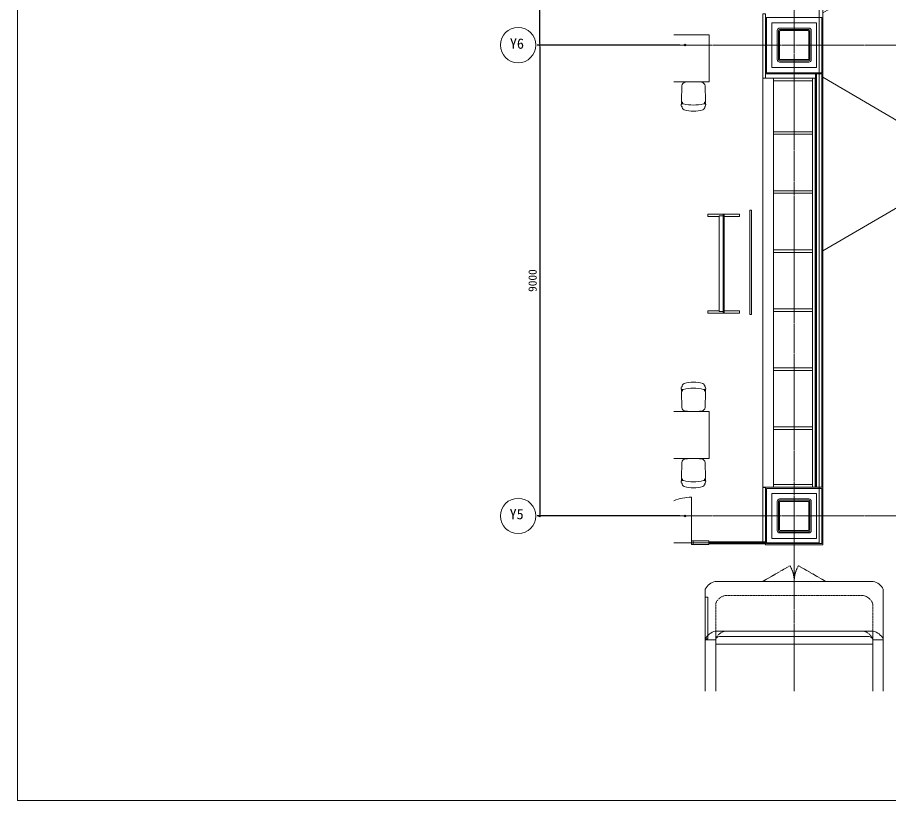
# Model space of a CAD drawing. Units: millimetres, scale not verified. Extents: x -789760 to 799551, y -2903458 to 2903435.
# Drawn here: x 3032 to 19676, y 12484 to 27453 of the extents above; entities that cross this region are included whole.
import ezdxf
from ezdxf.enums import TextEntityAlignment as Align

# ---------------------------------------------------------------- set-up
doc = ezdxf.new("R2010")
doc.units = ezdxf.units.MM
doc.header["$LTSCALE"] = 61
doc.header["$PDMODE"] = 32
doc.header["$PDSIZE"] = 30.5
for name, pattern in [('USER2', [0.787402, 0.492126, -0.098425, 0.098425, -0.098425]), ('USER4', [0.166656, 0.083312, -0.083344]), ('USER6', [2, 1.5, -0.111114, 0.277772, -0.111114])]:
    doc.linetypes.add(name, pattern=pattern)
for name, color, linetype, lineweight in [('0-0_0', 7, 'Continuous', 18), ('0-2_展示', 7, 'Continuous', 18), ('0-3_躯体', 7, 'Continuous', 18), ('0-6_通り芯1', 7, 'USER6', 18), ('0-7_図面枠', 7, 'Continuous', 18)]:
    doc.layers.add(name, color=color, linetype=linetype, lineweight=lineweight)
doc.layers.add('0-4_寸法', color=7, linetype='Continuous')
doc.layers.add('0-8_Defpoints', color=7, linetype='Continuous')
doc.styles.add('ＭＳ ゴシック', font='')
doc.styles.get('ＭＳ ゴシック').set_extended_font_data('MS Gothic')

# ---------------------------------------------------------------- blocks, each defined once
blk = doc.blocks.new('グループ-1')
at = {"layer": '0-0_0'}
for p, q in [((1145.44, 4341.25), (3970.44, 6001.75)), ((3970.44, 2680.75), (1145.44, 4341.25))]:
    blk.add_line(p, q, dxfattribs=at)
at = {"layer": '0-0_0', "linetype": 'USER4'}
blk.add_lwpolyline([(745.44, 4141.25), (1145.44, 4141.25), (1145.44, 4541.25), (745.44, 4541.25)], close=True, dxfattribs=at)
blk = doc.blocks.new('グループ-2-1')
at = {"layer": '0-0_0'}
for p, q in [((3970.44, 1451.75), (1145.44, -208.75)), ((1145.44, -208.75), (3970.44, -1869.25))]:
    blk.add_line(p, q, dxfattribs=at)
at = {"layer": '0-0_0', "linetype": 'USER4'}
blk.add_lwpolyline([(745.44, -8.75), (1145.44, -8.75), (1145.44, -408.75), (745.44, -408.75)], close=True, dxfattribs=at)
blk = doc.blocks.new('グループ-3-1')
at = {"layer": '0-0_0'}
for p, q in [((-1779.59, 4341.25), (-4604.59, 6001.75)), ((-4604.59, 2680.75), (-1779.58, 4341.25))]:
    blk.add_line(p, q, dxfattribs=at)
at = {"layer": '0-0_0', "linetype": 'USER4'}
blk.add_lwpolyline([(-1379.58, 4141.25), (-1779.58, 4141.25), (-1779.58, 4541.25), (-1379.58, 4541.25)], close=True, dxfattribs=at)
blk = doc.blocks.new('グループ-4-1')
at = {"layer": '0-0_0'}
for p, q in [((-4604.59, 1451.75), (-1779.58, -208.75)), ((-1779.59, -208.75), (-4604.59, -1869.25))]:
    blk.add_line(p, q, dxfattribs=at)
at = {"layer": '0-0_0', "linetype": 'USER4'}
blk.add_lwpolyline([(-1379.58, -8.75), (-1779.58, -8.75), (-1779.58, -408.75), (-1379.58, -408.75)], close=True, dxfattribs=at)
blk = doc.blocks.new('グループ-5-1')
at = {"layer": '0-0_0'}
for name in ['グループ-3-1', 'グループ-1', 'グループ-4-1', 'グループ-2-1']:
    blk.add_blockref(name, (0, 0), dxfattribs=at)
blk = doc.blocks.new('グループ-106-1')
at = {"layer": '0-0_0'}
for p, q in [((-5479.56, 1788.25), (-5479.56, 2344.25)), ((-5454.56, 2344.25), (-5454.56, 1788.25)), ((-5432.56, 2391.25), (-4876.56, 2391.25)), ((-5432.56, 2366.25), (-4876.56, 2366.25)), ((-5432.56, 2334.25), (-5432.56, 1798.22)), ((-5422.56, 2344.25), (-4886.56, 2344.25)), ((-4876.56, 2334.25), (-4876.56, 1798.25)), ((-4854.56, 2344.25), (-4854.56, 1788.25)), ((-4829.56, 1788.25), (-4829.56, 2344.25)), ((-5432.56, 1766.25), (-4876.56, 1766.25)), ((-5432.56, 1766.25), (-4876.56, 1766.25)), ((-5432.56, 1741.25), (-4876.56, 1741.25)), ((-5422.56, 1788.25), (-4886.56, 1788.25))]:
    blk.add_line(p, q, dxfattribs=at)
for centre, radius, start, end in [((-5432.56, 2344.25), 47, 90, 180), ((-5432.56, 2344.25), 22, 90, 180), ((-5422.56, 2334.25), 10, 90, 180), ((-4886.56, 2334.25), 10, 0, 90), ((-4876.56, 2344.25), 47, 0, 90), ((-4876.56, 2344.25), 22, 0, 90), ((-5432.56, 1788.25), 47, 180, 270), ((-5432.56, 1788.25), 22, 180, 270), ((-5422.56, 1798.25), 10, 180, 270), ((-4886.56, 1798.25), 10, 270, 0), ((-4876.56, 1788.25), 22, 270, 0), ((-4876.56, 1788.25), 47, 270, 0)]:
    blk.add_arc(centre, radius, start, end, dxfattribs=at)
blk = doc.blocks.new('グループ-107-1')
at = {"layer": '0-0_0'}
for p, q in [((-5479.56, -7211.75), (-5479.56, -6655.75)), ((-5454.56, -6655.75), (-5454.56, -7211.75)), ((-5432.56, -6608.75), (-4876.56, -6608.75)), ((-5432.56, -6633.75), (-4876.56, -6633.75)), ((-5422.56, -6655.75), (-4886.56, -6655.75)), ((-4854.56, -6655.75), (-4854.56, -7211.75)), ((-4829.56, -7211.75), (-4829.56, -6655.75)), ((-5432.56, -6665.75), (-5432.56, -7201.78)), ((-4876.56, -6665.75), (-4876.56, -7201.75)), ((-5432.56, -7233.75), (-4876.56, -7233.75)), ((-5432.56, -7233.75), (-4876.56, -7233.75)), ((-5432.56, -7258.75), (-4876.56, -7258.75)), ((-5422.56, -7211.75), (-4886.56, -7211.75))]:
    blk.add_line(p, q, dxfattribs=at)
for centre, radius, start, end in [((-5432.56, -6655.75), 47, 90, 180), ((-5432.56, -6655.75), 22, 90, 180), ((-5422.56, -6665.75), 10, 90, 180), ((-4886.56, -6665.75), 10, 0, 90), ((-4876.56, -6655.75), 47, 0, 90), ((-4876.56, -6655.75), 22, 0, 90), ((-5432.56, -7211.75), 47, 180, 270), ((-5432.56, -7211.75), 22, 180, 270), ((-5422.56, -7201.75), 10, 180, 270), ((-4886.56, -7201.75), 10, 270, 0), ((-4876.56, -7211.75), 22, 270, 0), ((-4876.56, -7211.75), 47, 270, 0)]:
    blk.add_arc(centre, radius, start, end, dxfattribs=at)
blk = doc.blocks.new('グループ-111-1')
at = {"layer": '0-0_0'}
for p, q in [((-7307.79, -4568.64), (-7307.55, -4577.8)), ((-7307.79, -4568.64), (-7300.37, -4857.62)), ((-7289.16, -4514.05), (-7289.16, -4545.05)), ((-6869.96, -4514.05), (-6869.96, -4545.05)), ((-6851.34, -4568.64), (-6858.75, -4857.62))]:
    blk.add_line(p, q, dxfattribs=at)
for centre, radius, start, end in [((-7229.59, -4505.54), 86.17, 153.03718, 174.55683), ((-7289.3, -4479.34), 21.41, 111.97745, 143.03964), ((-7232.06, -4460.66), 65.25, 115.34387, 178.97593), ((-7079.56, -5356.56), 864.12, 77.17001, 102.82999), ((-7079.56, -5026.14), 650, 73.88369, 106.11631), ((-6927.06, -4460.66), 65.25, 1.02407, 64.65613), ((-6869.83, -4479.34), 21.41, 36.96036, 68.02255), ((-6929.53, -4505.54), 86.17, 5.44317, 26.96282), ((-7300.33, -4498.83), 15.12, 174.4579, 276.46359), ((-7081.3, -4476.39), 233.76, 187.52505, 195.35882), ((-7206.98, -4566.98), 100.82, 165.50635, 180.93995), ((-7300.92, -4537.11), 5.92, 191.64174, 231.62849), ((-7287.98, -4512.36), 33.76, 240.53543, 266.18531), ((-7281.47, -3897.58), 616.51, 268.40529, 270.93103), ((-7290.16, -4545.05), 1, 266.18531, 0), ((-6877.65, -3898.83), 615.26, 269.06641, 271.59727), ((-6868.96, -4545.05), 1, 180, 273.81469), ((-6871.14, -4512.36), 33.76, 273.81469, 299.46457), ((-6858.8, -4498.83), 15.12, 263.53641, 5.5421), ((-6858.21, -4537.11), 5.92, 308.37151, 348.35826), ((-6952.14, -4566.98), 100.82, 359.06005, 14.49365), ((-7077.83, -4476.39), 233.76, 344.64118, 352.47495), ((-7226.4, -4855.72), 74, 181.46755, 264.99691), ((-7079.56, -3178.44), 1757.7, 264.99691, 275.00309), ((-6932.73, -4855.72), 74, 275.00309, 358.53245)]:
    blk.add_arc(centre, radius, start, end, dxfattribs=at)
blk = doc.blocks.new('グループ-112-1')
at = {"layer": '0-0_0'}
for p, q in [((-7307.79, -6203.64), (-7300.37, -5914.66)), ((-6851.34, -6203.64), (-6858.75, -5914.66)), ((-7289.16, -6258.23), (-7289.16, -6227.23)), ((-6869.96, -6258.23), (-6869.96, -6227.23)), ((-6851.34, -6203.64), (-6851.58, -6194.48))]:
    blk.add_line(p, q, dxfattribs=at)
for centre, radius, start, end in [((-7226.4, -5916.55), 74, 95.00309, 178.53245), ((-7079.56, -7593.84), 1757.7, 84.99691, 95.00309), ((-6932.73, -5916.55), 74, 1.46755, 84.99691), ((-7300.33, -6273.45), 15.12, 83.53641, 185.5421), ((-7229.59, -6266.74), 86.17, 185.44317, 206.96282), ((-7081.3, -6295.89), 233.76, 164.64118, 172.47495), ((-7206.98, -6205.29), 100.82, 179.06005, 194.49365), ((-7300.92, -6235.16), 5.92, 128.37151, 168.35826), ((-7289.3, -6292.94), 21.41, 216.96036, 248.02255), ((-7287.98, -6259.92), 33.76, 93.81469, 119.46457), ((-7281.47, -6873.45), 615.26, 89.06641, 91.59727), ((-7232.06, -6311.62), 65.25, 181.02407, 244.65613), ((-7290.16, -6227.23), 1, 0, 93.81469), ((-7079.56, -5415.72), 864.12, 257.17001, 282.82999), ((-6927.06, -6311.62), 65.25, 295.34387, 358.97593), ((-6877.66, -6874.7), 616.51, 88.40529, 90.93103), ((-6868.96, -6227.23), 1, 86.18531, 180), ((-6871.14, -6259.92), 33.76, 60.53543, 86.18531), ((-6869.83, -6292.94), 21.41, 291.97745, 323.03964), ((-6858.8, -6273.45), 15.12, 354.4579, 96.46359), ((-6858.21, -6235.16), 5.92, 11.64174, 51.62849), ((-6952.14, -6205.29), 100.82, 345.50635, 0.93995), ((-6929.53, -6266.74), 86.17, 333.03718, 354.55683), ((-7077.83, -6295.89), 233.76, 7.52505, 15.35882), ((-7079.56, -5746.14), 650, 253.88369, 286.11631)]:
    blk.add_arc(centre, radius, start, end, dxfattribs=at)
blk = doc.blocks.new('グループ-114-1')
at = {"layer": '0-0_0'}
for p, q in [((-7307.79, 997.06), (-7300.37, 1286.04)), ((-6851.34, 997.06), (-6858.75, 1286.04)), ((-6851.34, 997.06), (-6851.58, 1006.22)), ((-7289.16, 942.47), (-7289.16, 973.47)), ((-6869.96, 942.47), (-6869.96, 973.47))]:
    blk.add_line(p, q, dxfattribs=at)
for centre, radius, start, end in [((-7226.4, 1284.15), 74, 95.00309, 178.53245), ((-7079.56, -393.13), 1757.7, 84.99691, 95.00309), ((-6932.73, 1284.15), 74, 1.46755, 84.99691), ((-7300.33, 927.25), 15.12, 83.53641, 185.5421), ((-7229.59, 933.97), 86.17, 185.44317, 206.96282), ((-7081.3, 904.82), 233.76, 164.64118, 172.47495), ((-7206.98, 995.41), 100.82, 179.06005, 194.49365), ((-7300.92, 965.54), 5.92, 128.37151, 168.35826), ((-7289.3, 907.77), 21.41, 216.96036, 248.02255), ((-7287.98, 940.78), 33.76, 93.81469, 119.46457), ((-7281.47, 327.26), 615.26, 89.06641, 91.59727), ((-7232.06, 889.08), 65.25, 181.02407, 244.65613), ((-7290.16, 973.47), 1, 0, 93.81469), ((-7079.56, 1784.99), 864.12, 257.17001, 282.82999), ((-6927.06, 889.08), 65.25, 295.34387, 358.97593), ((-6877.66, 326.01), 616.51, 88.40529, 90.93103), ((-6868.96, 973.47), 1, 86.18531, 180), ((-6871.14, 940.78), 33.76, 60.53543, 86.18531), ((-6869.83, 907.77), 21.41, 291.97745, 323.03964), ((-6858.8, 927.25), 15.12, 354.4579, 96.46359), ((-6858.21, 965.54), 5.92, 11.64174, 51.62849), ((-6952.14, 995.41), 100.82, 345.50635, 0.93995), ((-6929.53, 933.97), 86.17, 333.03718, 354.55683), ((-7077.83, 904.82), 233.76, 7.52505, 15.35882), ((-7079.56, 1454.56), 650, 253.88369, 286.11631)]:
    blk.add_arc(centre, radius, start, end, dxfattribs=at)
blk = doc.blocks.new('グループ-115-1')
at = {"layer": '0-0_0'}
for p, q in [((-6802.7, -1165.29), (-6202.7, -1165.29)), ((-6802.7, -1165.29), (-6802.7, -1210.29)), ((-6590.2, -1210.29), (-6802.7, -1210.29)), ((-6590.2, -1197.79), (-6590.2, -3022.79)), ((-6511.8, -1197.79), (-6590.2, -1197.79)), ((-6590.2, -1217.79), (-6590.2, -1199.29)), ((-6493.6, -1171.39), (-6511.8, -1171.39)), ((-6511.8, -1171.39), (-6511.8, -3049.19)), ((-6493.6, -1171.39), (-6493.6, -3049.19)), ((-6202.7, -1210.29), (-6493.6, -1210.29)), ((-6202.7, -1165.29), (-6202.7, -1210.29)), ((-6590.2, -3010.29), (-6802.7, -3010.29)), ((-6802.7, -3055.29), (-6802.7, -3010.29)), ((-6802.7, -3055.29), (-6202.7, -3055.29)), ((-6511.8, -3022.79), (-6590.2, -3022.79)), ((-6493.6, -3049.19), (-6511.8, -3049.19)), ((-6202.7, -3010.29), (-6493.6, -3010.29)), ((-6202.7, -3055.29), (-6202.7, -3010.29))]:
    blk.add_line(p, q, dxfattribs=at)
blk = doc.blocks.new('_Dot')
at = {"layer": '0-0_0'}
for p, q in [((-0.5, 0), (-1, 0)), ((0.25, 0), (-0.25, 0))]:
    blk.add_line(p, q, dxfattribs=at)
blk.add_circle((0, 0), 0.25, dxfattribs=at)
blk = doc.blocks.new('D115')
at = {"layer": '0-4_寸法'}
for p, q in [((27436.02, -19883.7), (24710.57, -19883.7)), ((24760.57, -26853.63), (24760.57, -19913.78)), ((27436.02, -26883.7), (24710.57, -26883.7))]:
    blk.add_line(p, q, dxfattribs=at)
at = {"layer": '0-8_Defpoints'}
for p in [(24760.57, -19883.7), (27536.02, -19883.7), (27536.02, -26883.7)]:
    blk.add_point(p, dxfattribs=at)
at = {"layer": '0-4_寸法', "xscale": 30.07568, "yscale": 30.07568}
for p, rotation in [((24760.57, -19883.7), 90), ((24760.57, -26883.7), 270)]:
    blk.add_blockref('_Dot', p, dxfattribs=dict(at, rotation=rotation))
at = {"layer": '0-4_寸法', "style": 'ＭＳ ゴシック'}
blk.add_text('7000', height=158.8, rotation=90, dxfattribs=at).set_placement((24750.57, -23600.33), align=Align.BOTTOM_LEFT)
blk = doc.blocks.new('D116')
at = {"layer": '0-4_寸法'}
for p, q in [((27436.02, -26883.7), (24710.57, -26883.7)), ((24760.57, -26913.78), (24760.57, -35853.63)), ((27436.02, -35883.7), (24710.57, -35883.7))]:
    blk.add_line(p, q, dxfattribs=at)
at = {"layer": '0-8_Defpoints'}
for p in [(27536.02, -26883.7), (24760.57, -35883.7), (27536.02, -35883.7)]:
    blk.add_point(p, dxfattribs=at)
at = {"layer": '0-4_寸法', "xscale": 30.07568, "yscale": 30.07568}
for p, rotation in [((24760.57, -26883.7), 90), ((24760.57, -35883.7), 270)]:
    blk.add_blockref('_Dot', p, dxfattribs=dict(at, rotation=rotation))
at = {"layer": '0-4_寸法', "style": 'ＭＳ ゴシック'}
blk.add_text('9000', height=158.8, rotation=90, dxfattribs=at).set_placement((24750.57, -31600.33), align=Align.BOTTOM_LEFT)

msp = doc.modelspace()

# ---------------------------------------------------------------- linework, layer by layer
at = {"layer": '0-2_展示'}
for p, q in [((16365.96, 16673.95), (19380.79, 16673.95)), ((19380.79, 15721.32), (16365.96, 15721.32)), ((16173.38, 15571.32), (16173.38, 14573.95)), ((16373.38, 14573.95), (16373.38, 15571.32)), ((16473.38, 15621.32), (19273.38, 15621.32)), ((16661.38, 15621.32), (17485.38, 15621.32)), ((19373.38, 15571.32), (19373.38, 14573.95)), ((19573.38, 14573.95), (19573.38, 15571.32)), ((19373.38, 15475.75), (16373.38, 15475.75))]:
    msp.add_line(p, q, dxfattribs=at)
at = {"layer": '0-2_展示', "linetype": 'USER4'}
for p, q in [((19203.45, 16400.75), (16543.31, 16400.75)), ((16373.38, 16250.75), (16373.38, 15571.32)), ((19373.38, 15571.32), (19373.38, 16250.75)), ((16543.31, 15721.32), (19203.45, 15721.32))]:
    msp.add_line(p, q, dxfattribs=at)
at = {"layer": '0-2_展示', "linetype": 'USER2'}
for points in [[(17873.38, 16673.95), (17273.38, 16673.95), (17792.99, 16973.95)], [(17873.38, 16673.95), (18473.38, 16673.95), (17953.76, 16973.95)]]:
    msp.add_lwpolyline(points, dxfattribs=at)
at = {"layer": '0-2_展示'}
for points in [[(19373.38, 15555.23), (19373.38, 15721.32), (16373.38, 15721.32), (16373.38, 15555.23), (16173.38, 15555.23), (16173.38, 16523.95)], [(19573.38, 16523.95), (19573.38, 15555.23), (19373.38, 15555.23)]]:
    msp.add_lwpolyline(points, dxfattribs=at)
msp.add_lwpolyline([(16173.38, 15573.99), (16173.38, 16373.99), (16223.38, 16373.99), (16223.38, 15573.99)], close=True, dxfattribs=at)
at = {"layer": '0-2_展示', "linetype": 'USER2'}
for centre, start, end in [((17273.38, 16673.95), 360, 30), ((18473.38, 16673.95), 150, 180)]:
    msp.add_arc(centre, 600, start, end, dxfattribs=at)
at = {"layer": '0-2_展示'}
for centre, radius, start, end in [((16419.67, 16406.36), 272.93, 101.34879, 154.47832), ((19327.08, 16406.36), 272.93, 52.08645, 78.65121), ((19327.08, 16406.36), 272.93, 25.52168, 52.08645), ((16419.67, 15453.73), 272.93, 101.34879, 154.47832), ((19327.08, 15453.73), 272.93, 25.52168, 78.65121), ((16455.47, 15532.13), 90.97, 78.65121, 154.47832), ((19291.28, 15532.13), 90.97, 25.52168, 101.34879)]:
    msp.add_arc(centre, radius, start, end, dxfattribs=at)
at = {"layer": '0-2_展示', "linetype": 'USER4'}
for centre, start, end in [((16604.36, 16160.32), 104.2496, 158.62051), ((19142.39, 16160.32), 21.37949, 75.7504), ((16604.36, 15480.9), 104.2496, 158.62051), ((19142.39, 15480.9), 21.37949, 75.7504)]:
    msp.add_arc(centre, 248.06, start, end, dxfattribs=at)
at = {"layer": '0-3_躯体'}
for p, q in [((18351.38, 17411.68), (18351.38, 33923.95)), ((18423.38, 18473.95), (18423.38, 33581.95)), ((18423.38, 26373.95), (18423.38, 27473.95)), ((17345.38, 27451.95), (17345.38, 26395.95)), ((17345.38, 27451.95), (17873.38, 27451.95)), ((17445.38, 27351.95), (17445.38, 26495.95)), ((17445.38, 27351.95), (17873.38, 27351.95)), ((18401.38, 27451.95), (17873.38, 27451.95)), ((18301.38, 27351.95), (17873.38, 27351.95)), ((18301.38, 27351.95), (18301.38, 26495.95)), ((18301.38, 27351.95), (18301.38, 26495.95)), ((18401.38, 27451.95), (18401.38, 26395.95)), ((18401.38, 27451.95), (18401.38, 26395.95)), ((18401.38, 27451.95), (18401.38, 26395.95)), ((16248.38, 27122.26), (15573.38, 27122.26)), ((16248.38, 26222.26), (16248.38, 27122.26)), ((17445.38, 26495.95), (17873.38, 26495.95)), ((18301.38, 26495.95), (17873.38, 26495.95)), ((17345.38, 26395.95), (17873.38, 26395.95)), ((18401.38, 26395.95), (17873.38, 26395.95)), ((18279.38, 18473.95), (18279.38, 26373.95)), ((18301.38, 26373.95), (18301.38, 18473.95)), ((18401.38, 26373.95), (18401.38, 18473.95)), ((15573.38, 26222.26), (16248.38, 26222.26)), ((16248.38, 19921.56), (15573.38, 19921.56)), ((16248.38, 19021.56), (16248.38, 19921.56)), ((15573.38, 19021.56), (16248.38, 19021.56)), ((17873.38, 18473.95), (17323.38, 18473.95)), ((17345.38, 18451.95), (17345.38, 17395.95)), ((17345.38, 18451.95), (17873.38, 18451.95)), ((17445.38, 18351.95), (17445.38, 17495.95)), ((17445.38, 18351.95), (17873.38, 18351.95)), ((17873.38, 18473.95), (18423.38, 18473.95)), ((18401.38, 18451.95), (17873.38, 18451.95)), ((18301.38, 18351.95), (17873.38, 18351.95)), ((18301.38, 18351.95), (18301.38, 17495.95)), ((18301.38, 18351.95), (18301.38, 17495.95)), ((18401.38, 18451.95), (18401.38, 17395.95)), ((18401.38, 18451.95), (18401.38, 17395.95)), ((18401.38, 18451.95), (18401.38, 17395.95)), ((18423.38, 17373.95), (18423.38, 18473.95)), ((15910.38, 17446.68), (15910.38, 18281.68)), ((17323.38, 17523.95), (17323.38, 17373.95)), ((17323.38, 17523.95), (17323.38, 17373.95)), ((17445.38, 17495.95), (17873.38, 17495.95)), ((18301.38, 17495.95), (17873.38, 17495.95)), ((15573.38, 17411.68), (18351.38, 17411.68)), ((17345.38, 17395.95), (17873.38, 17395.95)), ((18401.38, 17395.95), (17873.38, 17395.95))]:
    msp.add_line(p, q, dxfattribs=at)
for points in [[(17274.3, 26288.95), (17324.3, 26288.95), (17324.3, 27523.95), (17274.3, 27523.95)], [(17273.38, 26288.95), (18225.08, 26288.95), (18225.08, 18473.95), (17273.38, 18473.95)], [(17475.08, 26288.95), (18225.08, 26288.95), (18225.08, 26238.95), (17475.08, 26238.95)], [(17475.08, 26288.95), (18225.08, 26288.95), (18225.08, 18523.95), (17475.08, 18523.95)], [(18275.08, 26288.95), (18225.08, 26288.95), (18225.08, 18473.95), (18275.08, 18473.95)], [(17475.08, 25268.67), (18225.08, 25268.67), (18225.08, 25218.67), (17475.08, 25218.67)], [(17475.08, 24140.67), (18225.08, 24140.67), (18225.08, 24090.67), (17475.08, 24090.67)], [(17024.3, 21771.56), (17024.3, 23771.56), (17054.3, 23771.56), (17054.3, 21771.56)], [(17475.08, 23012.67), (18225.08, 23012.67), (18225.08, 22962.67), (17475.08, 22962.67)], [(17475.08, 21884.67), (18225.08, 21884.67), (18225.08, 21834.67), (17475.08, 21834.67)], [(17475.08, 20756.67), (18225.08, 20756.67), (18225.08, 20706.67), (17475.08, 20706.67)], [(17475.08, 19628.67), (18225.08, 19628.67), (18225.08, 19578.67), (17475.08, 19578.67)], [(17475.08, 18523.95), (18225.08, 18523.95), (18225.08, 18473.95), (17475.08, 18473.95)], [(17274.3, 18470.04), (17324.3, 18470.04), (17324.3, 17429.18), (17274.3, 17429.18)], [(15910.38, 17376.68), (15910.38, 17446.68), (15940.38, 17446.68), (15940.38, 17376.68)], [(15940.38, 17376.68), (15940.38, 17446.68), (16240.38, 17446.68), (16240.38, 17376.68)], [(16240.38, 17394.18), (16240.38, 17429.18), (17293.38, 17429.18), (17293.38, 17394.18)], [(17293.38, 17394.18), (17293.38, 17429.18), (17323.38, 17429.18), (17323.38, 17394.18)]]:
    msp.add_lwpolyline(points, close=True, dxfattribs=at)
for points in [[(17873.38, 26373.95), (17323.38, 26373.95), (17323.38, 27473.95)], [(17873.38, 26373.95), (18423.38, 26373.95), (18423.38, 27473.95)], [(17873.38, 17373.95), (17323.38, 17373.95), (17323.38, 18473.95)], [(17873.38, 17373.95), (18423.38, 17373.95), (18423.38, 18473.95)]]:
    msp.add_lwpolyline(points, dxfattribs=at)
msp.add_arc((15910.38, 17411.68), 870, 90, 112.7901, dxfattribs=at)
at = {"layer": '0-6_通り芯1'}
for p, q in [((17873.38, 35147.65), (17873.38, 14573.95)), ((32273.38, 26923.95), (13428.75, 26923.95)), ((32273.38, 17923.95), (13428.75, 17923.95))]:
    msp.add_line(p, q, dxfattribs=at)
at = {"layer": '0-6_通り芯1', "linetype": 'Continuous'}
for centre in [(12598.94, 26923.95), (12598.94, 17923.95)]:
    msp.add_circle(centre, 337.5, dxfattribs=at)
at = {"layer": '0-7_図面枠'}
msp.add_lwpolyline([(3031.66, 39134.13), (43181.66, 39134.13), (43181.66, 12484.13), (3031.66, 12484.13)], close=True, dxfattribs=at)

# ---------------------------------------------------------------- block references
at = {"layer": '0-2_展示'}
msp.add_blockref('グループ-5-1', (23027.94, 24857.7), dxfattribs=at)
at = {"layer": '0-3_躯体'}
for name in ['グループ-106-1', 'グループ-114-1', 'グループ-115-1', 'グループ-111-1', 'グループ-112-1', 'グループ-107-1']:
    msp.add_blockref(name, (23027.94, 24857.7), dxfattribs=at)
at = {"layer": '0-4_寸法'}
for name in ['D115', 'D116']:
    msp.add_blockref(name, (-11749.92, 53807.65), dxfattribs=at)

# ---------------------------------------------------------------- texts
at = {"layer": '0-6_通り芯1', "style": 'ＭＳ ゴシック'}
for s, p in [('Y6', (12441.35, 26794.69)), ('Y5', (12435.82, 17801.69))]:
    msp.add_text(s, height=197.4, dxfattribs=at).set_placement(p, align=Align.BOTTOM_LEFT)

doc.saveas('drawing.dxf')
